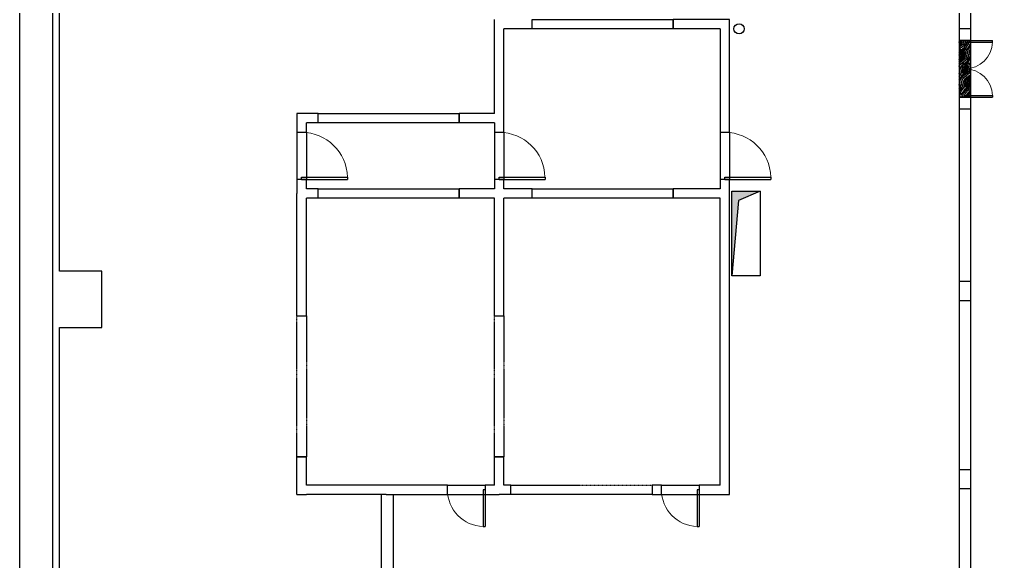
# Model space of a CAD drawing. Header units: metres. Extents: x -107920 to 223280, y -14950 to 38746.
# Drawn here: x -85220 to -64530, y -3425 to 8100 of the extents above; entities that cross this region are included whole.
import ezdxf

# ---------------------------------------------------------------- set-up
doc = ezdxf.new("R2010")
doc.units = ezdxf.units.M
doc.linetypes.add('__DASH', pattern=[0.35, 0.25, -0.1])
for name, color, linetype in [('06A_结构柱', 4, 'Continuous'), ('07A_墙体', 4, 'Continuous'), ('07A_结构墙', 5, 'Continuous'), ('13A_给排水专业孔洞', 30, 'Continuous'), ('13A_通风专业孔洞', 30, 'Continuous'), ('14A_离壁墙、装修线', 150, 'Continuous'), ('15A_排水沟、排水管', 45, 'Continuous'), ('WALL', 5, 'Continuous'), ('ZX-过门石', 63, 'Continuous'), ('填充', 8, 'Continuous')]:
    doc.layers.add(name, color=color, linetype=linetype)

msp = doc.modelspace()

# ---------------------------------------------------------------- hatches: boundary and pattern name
at = {"layer": '填充'}
msp.add_hatch(color=256, dxfattribs=at).paths.add_polyline_path([(-70070, 4450), (-70070, 2650), (-69931, 4249), (-69470, 4450)])

# ---------------------------------------------------------------- linework, layer by layer
for p, q in [((-65115, 7650), (-64530, 7650)), ((-65115, 7650), (-65115, 7620)), ((-65115, 7620), (-64530, 7620)), ((-64530, 7620), (-64530, 7650)), ((-65115, 6480), (-64530, 6480)), ((-65115, 6450), (-65115, 6480)), ((-65115, 6450), (-64530, 6450)), ((-64530, 6480), (-64530, 6450)), ((-79220, 4700), (-79220, 4750)), ((-79220, 4750), (-78245, 4750)), ((-79220, 4700), (-78245, 4700)), ((-78245, 4750), (-78245, 4700)), ((-75020, 4700), (-75020, 4750)), ((-75020, 4750), (-74045, 4750)), ((-75020, 4700), (-74045, 4700)), ((-74045, 4750), (-74045, 4700)), ((-70220, 4700), (-70220, 4750)), ((-70220, 4750), (-69245, 4750)), ((-70220, 4700), (-69245, 4700)), ((-69245, 4750), (-69245, 4700)), ((-75320, -1900), (-75360, -1900)), ((-75360, -1900), (-75360, -2680)), ((-75320, -1900), (-75320, -2680)), ((-70770, -1900), (-70810, -1900)), ((-70810, -1900), (-70810, -2680)), ((-70770, -1900), (-70770, -2680)), ((-75360, -2680), (-75320, -2680)), ((-70810, -2680), (-70770, -2680))]:
    msp.add_line(p, q)
at = {"lineweight": 13, "extrusion": (0, 0, -1)}
for centre, major_axis, start_param, end_param in [((-65115, 7635), (-414, 414), 2.381838, 3.926991), ((-65115, 6465), (-414, 414), 0.785398, 2.330551), ((-75340, -1900), (552, 552), 2.381838, 3.926991), ((-70790, -1900), (-552, 552), 3.952635, 5.497787)]:
    msp.add_ellipse(centre, major_axis=major_axis, ratio=1, start_param=start_param, end_param=end_param, dxfattribs=at)
at = {"lineweight": 13}
for centre, major_axis, start_param, end_param in [((-79220, 4725), (-689, 689), 3.952635, 5.497787), ((-75020, 4725), (689, 689), 5.523431, 7.068583), ((-70220, 4725), (689, 689), 5.523431, 7.068583)]:
    msp.add_ellipse(centre, major_axis=major_axis, ratio=1, start_param=start_param, end_param=end_param, dxfattribs=at)
at = {"layer": '06A_结构柱'}
for p, q in [((-64990, 7900), (-65240, 7900)), ((-65240, 7900), (-65240, 7650)), ((-64990, 7650), (-64990, 7900)), ((-65240, 7650), (-64990, 7650)), ((-64990, 6450), (-65240, 6450)), ((-65240, 6450), (-65240, 6200)), ((-64990, 6200), (-64990, 6450)), ((-65240, 6200), (-64990, 6200)), ((-64990, 2525), (-65240, 2525)), ((-65240, 2525), (-65240, 2125)), ((-64990, 2125), (-64990, 2525)), ((-65240, 2125), (-64990, 2125)), ((-64990, -1475), (-65240, -1475)), ((-65240, -1475), (-65240, -1875)), ((-64990, -1875), (-64990, -1475)), ((-65240, -1875), (-64990, -1875))]:
    msp.add_line(p, q, dxfattribs=at)
at = {"layer": '07A_墙体'}
for p, q in [((-65240, 8500), (-65240, 7650)), ((-64990, 7650), (-64990, 8350)), ((-65240, 7650), (-64990, 7650)), ((-64990, 6450), (-65240, 6450)), ((-65240, 6450), (-65240, -6550)), ((-64990, -6550), (-64990, 6450)), ((-77520, -4550), (-77520, -2000)), ((-77270, -4800), (-77270, -2000))]:
    msp.add_line(p, q, dxfattribs=at)
at = {"layer": '07A_结构墙'}
for p, q in [((-75120, 6100), (-75120, 8100)), ((-74320, 7900), (-74320, 8100)), ((-70120, 8100), (-71320, 8100)), ((-71320, 7900), (-71320, 8100)), ((-70120, 5700), (-70120, 8100)), ((-74920, 6000), (-74920, 7900)), ((-74320, 7900), (-74920, 7900)), ((-70320, 7900), (-71320, 7900)), ((-70320, 7900), (-70320, 5700)), ((-79320, 6100), (-79320, 5700)), ((-78870, 6100), (-79320, 6100)), ((-78870, 5900), (-78870, 6100)), ((-75120, 6100), (-75870, 6100)), ((-75870, 5900), (-75870, 6100)), ((-79120, 5700), (-79120, 5900)), ((-78870, 5900), (-79120, 5900)), ((-75120, 5900), (-75870, 5900)), ((-75120, 5900), (-75120, 5700)), ((-74920, 5700), (-74920, 6000)), ((-79320, 5700), (-79120, 5700)), ((-75120, 5700), (-74920, 5700)), ((-70320, 5700), (-70120, 5700)), ((-79120, 4700), (-79320, 4700)), ((-79320, 4700), (-79320, 4400)), ((-79120, 4500), (-79120, 4700)), ((-74920, 4700), (-75120, 4700)), ((-75120, 4700), (-75120, 4500)), ((-74920, 4500), (-74920, 4700)), ((-70120, 4700), (-70320, 4700)), ((-70320, 4700), (-70320, 4500)), ((-70120, 4400), (-70120, 4700)), ((-79320, 1800), (-79320, 4400)), ((-78870, 4500), (-79120, 4500)), ((-78870, 4300), (-78870, 4500)), ((-75120, 4500), (-75870, 4500)), ((-75870, 4300), (-75870, 4500)), ((-74320, 4500), (-74920, 4500)), ((-74320, 4300), (-74320, 4500)), ((-70320, 4500), (-71320, 4500)), ((-71320, 4300), (-71320, 4500)), ((-70120, -2000), (-70120, 4400)), ((-78870, 4300), (-79120, 4300)), ((-79120, 1800), (-79120, 4300)), ((-75120, 4300), (-75870, 4300)), ((-75120, 1800), (-75120, 4300)), ((-74320, 4300), (-74920, 4300)), ((-74920, 1800), (-74920, 4300)), ((-70320, 4300), (-71320, 4300)), ((-70320, -1800), (-70320, 4300)), ((-79320, 1800), (-79120, 1800)), ((-75120, 1800), (-74920, 1800)), ((-79320, -1900), (-79320, -1200)), ((-79320, -1200), (-79120, -1200)), ((-79120, -1800), (-79120, -1200)), ((-75120, -1800), (-75120, -1200)), ((-75120, -1200), (-74920, -1200)), ((-74920, -1800), (-74920, -1200)), ((-77420, -1800), (-79120, -1800)), ((-76120, -1800), (-77420, -1800)), ((-76120, -2000), (-76120, -1800)), ((-75120, -1800), (-75320, -1800)), ((-75320, -1800), (-75320, -2000)), ((-74770, -1800), (-74920, -1800)), ((-74770, -2000), (-74770, -1800)), ((-71570, -1800), (-71770, -1800)), ((-71770, -1800), (-71770, -2000)), ((-71570, -2000), (-71570, -1800)), ((-70320, -1800), (-70770, -1800)), ((-70770, -1800), (-70770, -2000)), ((-79320, -2000), (-79320, -1900)), ((-79320, -2000), (-79120, -2000)), ((-77420, -2000), (-79120, -2000)), ((-77420, -2000), (-76120, -2000)), ((-75320, -2000), (-75020, -2000)), ((-74770, -2000), (-75020, -2000)), ((-71770, -2000), (-71570, -2000)), ((-70770, -2000), (-70120, -2000))]:
    msp.add_line(p, q, dxfattribs=at)
at = {"layer": '13A_给排水专业孔洞'}
msp.add_circle((-69920, 7900), 109, dxfattribs=at)
at = {"layer": '13A_通风专业孔洞', "linetype": '__DASH'}
for p, q in [((-74320, 8100), (-71320, 8100)), ((-74320, 7900), (-74320, 8100)), ((-71320, 8100), (-71320, 7900)), ((-71320, 7900), (-74320, 7900)), ((-78870, 6100), (-75870, 6100)), ((-78870, 5900), (-78870, 6100)), ((-75870, 6100), (-75870, 5900)), ((-75870, 5900), (-78870, 5900)), ((-78870, 4500), (-75870, 4500)), ((-78870, 4300), (-78870, 4500)), ((-75870, 4500), (-75870, 4300)), ((-74320, 4500), (-71320, 4500)), ((-74320, 4300), (-74320, 4500)), ((-71320, 4500), (-71320, 4300)), ((-75870, 4300), (-78870, 4300)), ((-71320, 4300), (-74320, 4300)), ((-79320, -1200, 0), (-79320, 1800, 0)), ((-79320, 1800, 0), (-79120, 1800, 0)), ((-79120, 1800, 0), (-79120, -1200, 0)), ((-75120, -1200, 0), (-75120, 1800, 0)), ((-75120, 1800, 0), (-74920, 1800, 0)), ((-74920, 1800, 0), (-74920, -1200, 0)), ((-79120, -1200, 0), (-79320, -1200, 0)), ((-74920, -1200, 0), (-75120, -1200, 0)), ((-74770, -1800), (-71770, -1800)), ((-74770, -2000), (-74770, -1800)), ((-71770, -1800), (-71770, -2000)), ((-71770, -2000), (-74770, -2000))]:
    msp.add_line(p, q, dxfattribs=at)
at = {"layer": '13A_通风专业孔洞'}
for p, q in [((-70070, 2650), (-70070, 4450)), ((-70070, 4450), (-69470, 4450)), ((-69470, 4450), (-69931, 4249)), ((-69470, 4450), (-69470, 2650)), ((-69931, 4249), (-70070, 2650)), ((-69470, 2650), (-70070, 2650))]:
    msp.add_line(p, q, dxfattribs=at)
at = {"layer": '14A_离壁墙、装修线'}
for p, q in [((-79320, 5700), (-79320, 4700)), ((-79120, 5700), (-79120, 4700)), ((-75120, 5700), (-75120, 4700)), ((-74920, 5700), (-74920, 4700)), ((-70320, 5700), (-70320, 4700)), ((-70120, 5700), (-70120, 4700)), ((-76120, -1800), (-75320, -1800)), ((-71570, -1800), (-70770, -1800)), ((-76120, -2000), (-75320, -2000)), ((-71570, -2000), (-70770, -2000))]:
    msp.add_line(p, q, dxfattribs=at)
at = {"layer": '15A_排水沟、排水管'}
for p, q in [((-84370, 2750), (-84370, 11800)), ((-83470, 2750), (-84370, 2750)), ((-83470, 1550), (-83470, 2750)), ((-84370, -3850), (-84370, 1550)), ((-84370, 1550), (-83470, 1550))]:
    msp.add_line(p, q, dxfattribs=at)
at = {"layer": 'WALL'}
for p, q in [((-85220, 17498), (-85220, -14950)), ((-84520, 17498), (-84520, -14250))]:
    msp.add_line(p, q, dxfattribs=at)
at = {"layer": 'ZX-过门石', "color": 251, "linetype": 'Continuous'}
for p, q in [((-65240, 7649), (-65240, 7650)), ((-65240, 7610), (-65231, 7642)), ((-65240, 7602), (-65224, 7614)), ((-65240, 7576), (-65207, 7603)), ((-65240, 7550), (-65189, 7591)), ((-65240, 7516), (-65157, 7583)), ((-65240, 7473), (-65136, 7556)), ((-65240, 7400), (-65196, 7468)), ((-65231, 7429), (-65126, 7512)), ((-65225, 7614), (-65202, 7650)), ((-65207, 7603), (-65195, 7620)), ((-65202, 7649), (-65201, 7650)), ((-65199, 7420), (-65094, 7504)), ((-65195, 7620), (-65188, 7650)), ((-65189, 7591), (-65177, 7609)), ((-65177, 7609), (-65167, 7650)), ((-65166, 7412), (-65088, 7475)), ((-65157, 7583), (-65145, 7600)), ((-65145, 7600), (-65132, 7650)), ((-65136, 7556), (-65113, 7592)), ((-65126, 7512), (-65069, 7601)), ((-65126, 7575), (-65115, 7592)), ((-65113, 7592), (-65098, 7650)), ((-65094, 7504), (-65036, 7593)), ((-65083, 7307), (-65040, 7469)), ((-65081, 7445), (-65001, 7570)), ((-65080, 7646), (-65078, 7650)), ((-65069, 7601), (-65056, 7650)), ((-65050, 7298), (-65008, 7461)), ((-65041, 7469), (-64994, 7540)), ((-65036, 7593), (-65021, 7650)), ((-65025, 7551), (-65014, 7569)), ((-65008, 7461), (-64990, 7489)), ((-65007, 7599), (-64994, 7650)), ((-65000, 7570), (-64990, 7578)), ((-64994, 7540), (-64990, 7544)), ((-64991, 7605), (-64990, 7605)), ((-65240, 7415), (-65231, 7429)), ((-65240, 7342), (-65233, 7367)), ((-65238, 7243), (-65213, 7341)), ((-65233, 7367), (-65199, 7420)), ((-65232, 7214), (-65127, 7298)), ((-65225, 7185), (-65094, 7289)), ((-65222, 7249), (-65210, 7267)), ((-65213, 7341), (-65166, 7412)), ((-65212, 7264), (-65195, 7329)), ((-65212, 7264), (-65197, 7267)), ((-65205, 7158), (-65073, 7263)), ((-65197, 7267), (-65145, 7309)), ((-65195, 7329), (-65149, 7400)), ((-65188, 7300), (-65162, 7321)), ((-65177, 7317), (-65169, 7349)), ((-65162, 7321), (-65139, 7356)), ((-65157, 7368), (-65131, 7389)), ((-65148, 7400), (-65122, 7421)), ((-65145, 7309), (-65133, 7327)), ((-65139, 7355), (-65131, 7388)), ((-65133, 7327), (-65116, 7392)), ((-65127, 7298), (-65115, 7315)), ((-65116, 7392), (-65122, 7421)), ((-65115, 7315), (-65081, 7445)), ((-65094, 7289), (-65083, 7307)), ((-65073, 7263), (-65050, 7298)), ((-65064, 7219), (-65006, 7308)), ((-65064, 7281), (-65053, 7299)), ((-65032, 7210), (-64990, 7274)), ((-65018, 7352), (-65006, 7370)), ((-65006, 7308), (-64990, 7370)), ((-65240, 7201), (-65232, 7214)), ((-65240, 7162), (-65225, 7185)), ((-65240, 7102), (-65239, 7105)), ((-65239, 7105), (-65205, 7158)), ((-65237, 6952), (-65204, 7082)), ((-65215, 7050), (-65134, 7174)), ((-65205, 6944), (-65171, 7073)), ((-65204, 7082), (-65169, 7135)), ((-65176, 6950), (-65150, 7047)), ((-65171, 7073), (-65137, 7127)), ((-65169, 7135), (-65064, 7219)), ((-65150, 7047), (-65104, 7118)), ((-65149, 6971), (-65133, 7036)), ((-65136, 7127), (-65032, 7211)), ((-65133, 7036), (-65086, 7107)), ((-65115, 7023), (-65107, 7056)), ((-65104, 7118), (-65025, 7181)), ((-65100, 7027), (-65077, 7063)), ((-65095, 7075), (-65068, 7095)), ((-65086, 7107), (-65060, 7128)), ((-65077, 7062), (-65069, 7094)), ((-65071, 7033), (-65054, 7098)), ((-65054, 7098), (-65060, 7128)), ((-65053, 7022), (-65019, 7152)), ((-65020, 7013), (-64990, 7130)), ((-65019, 7152), (-64990, 7197)), ((-65240, 7011), (-65238, 7014)), ((-65240, 6948), (-65237, 6952)), ((-65240, 6890), (-65205, 6944)), ((-65240, 6812), (-65169, 6920)), ((-65209, 6820), (-65163, 6891)), ((-65194, 6902), (-65182, 6920)), ((-65177, 6812), (-65142, 6865)), ((-65169, 6921), (-65064, 7004)), ((-65163, 6891), (-65032, 6996)), ((-65159, 6955), (-65148, 6973)), ((-65152, 6756), (-65071, 6881)), ((-65149, 6971), (-65135, 6974)), ((-65142, 6865), (-65011, 6970)), ((-65141, 6788), (-65107, 6842)), ((-65135, 6974), (-65082, 7016)), ((-65126, 7007), (-65100, 7027)), ((-65109, 6780), (-65074, 6833)), ((-65107, 6842), (-65002, 6926)), ((-65082, 7016), (-65071, 7033)), ((-65074, 6833), (-64990, 6901)), ((-65064, 7004), (-65053, 7022)), ((-65042, 6825), (-64990, 6866)), ((-65032, 6996), (-65020, 7013)), ((-65024, 6814), (-64998, 6834)), ((-65011, 6969), (-64990, 7002)), ((-65002, 6988), (-64990, 7006)), ((-65002, 6925), (-64990, 6944)), ((-64992, 6805), (-64998, 6834)), ((-65240, 6702), (-65209, 6820)), ((-65240, 6617), (-65219, 6649)), ((-65233, 6570), (-65175, 6659)), ((-65233, 6632), (-65222, 6650)), ((-65219, 6649), (-65177, 6812)), ((-65201, 6561), (-65143, 6650)), ((-65188, 6502), (-65107, 6627)), ((-65187, 6703), (-65175, 6721)), ((-65175, 6659), (-65141, 6788)), ((-65143, 6650), (-65109, 6780)), ((-65132, 6609), (-65120, 6626)), ((-65113, 6656), (-65088, 6754)), ((-65107, 6627), (-65002, 6711)), ((-65101, 6598), (-64990, 6686)), ((-65097, 6662), (-65086, 6680)), ((-65088, 6754), (-65042, 6825)), ((-65087, 6677), (-65070, 6742)), ((-65087, 6677), (-65072, 6680)), ((-65080, 6572), (-64990, 6643)), ((-65072, 6680), (-65020, 6722)), ((-65070, 6742), (-65024, 6813)), ((-65064, 6713), (-65038, 6734)), ((-65053, 6730), (-65044, 6762)), ((-65038, 6734), (-65015, 6769)), ((-65032, 6781), (-65006, 6802)), ((-65020, 6722), (-65008, 6740)), ((-65015, 6768), (-65006, 6801)), ((-65008, 6740), (-64992, 6805)), ((-65002, 6711), (-64991, 6728)), ((-64991, 6728), (-64990, 6731)), ((-65240, 6564), (-65233, 6570)), ((-65240, 6530), (-65200, 6561)), ((-65240, 6496), (-65194, 6532)), ((-65240, 6470), (-65229, 6479)), ((-65223, 6450), (-65229, 6479)), ((-65202, 6450), (-65188, 6502)), ((-65167, 6450), (-65147, 6526)), ((-65147, 6527), (-65101, 6598)), ((-65132, 6450), (-65115, 6518)), ((-65115, 6518), (-65080, 6571)), ((-65091, 6450), (-65079, 6495)), ((-65090, 6463), (-65009, 6587)), ((-65079, 6495), (-65044, 6548)), ((-65056, 6450), (-65047, 6486)), ((-65047, 6487), (-65012, 6540)), ((-65044, 6548), (-64990, 6592)), ((-65029, 6450), (-65026, 6460)), ((-65026, 6460), (-64990, 6515)), ((-65012, 6540), (-64990, 6557)), ((-65007, 6450), (-64990, 6476))]:
    msp.add_line(p, q, dxfattribs=at)
at = {"layer": 'ZX-过门石', "color": 251}
for p, q in [((-64990, 7650), (-65240, 7650)), ((-65240, 7650), (-65240, 6450)), ((-64990, 6450), (-64990, 7650)), ((-65240, 6450), (-64990, 6450))]:
    msp.add_line(p, q, dxfattribs=at)

doc.saveas('drawing.dxf')
